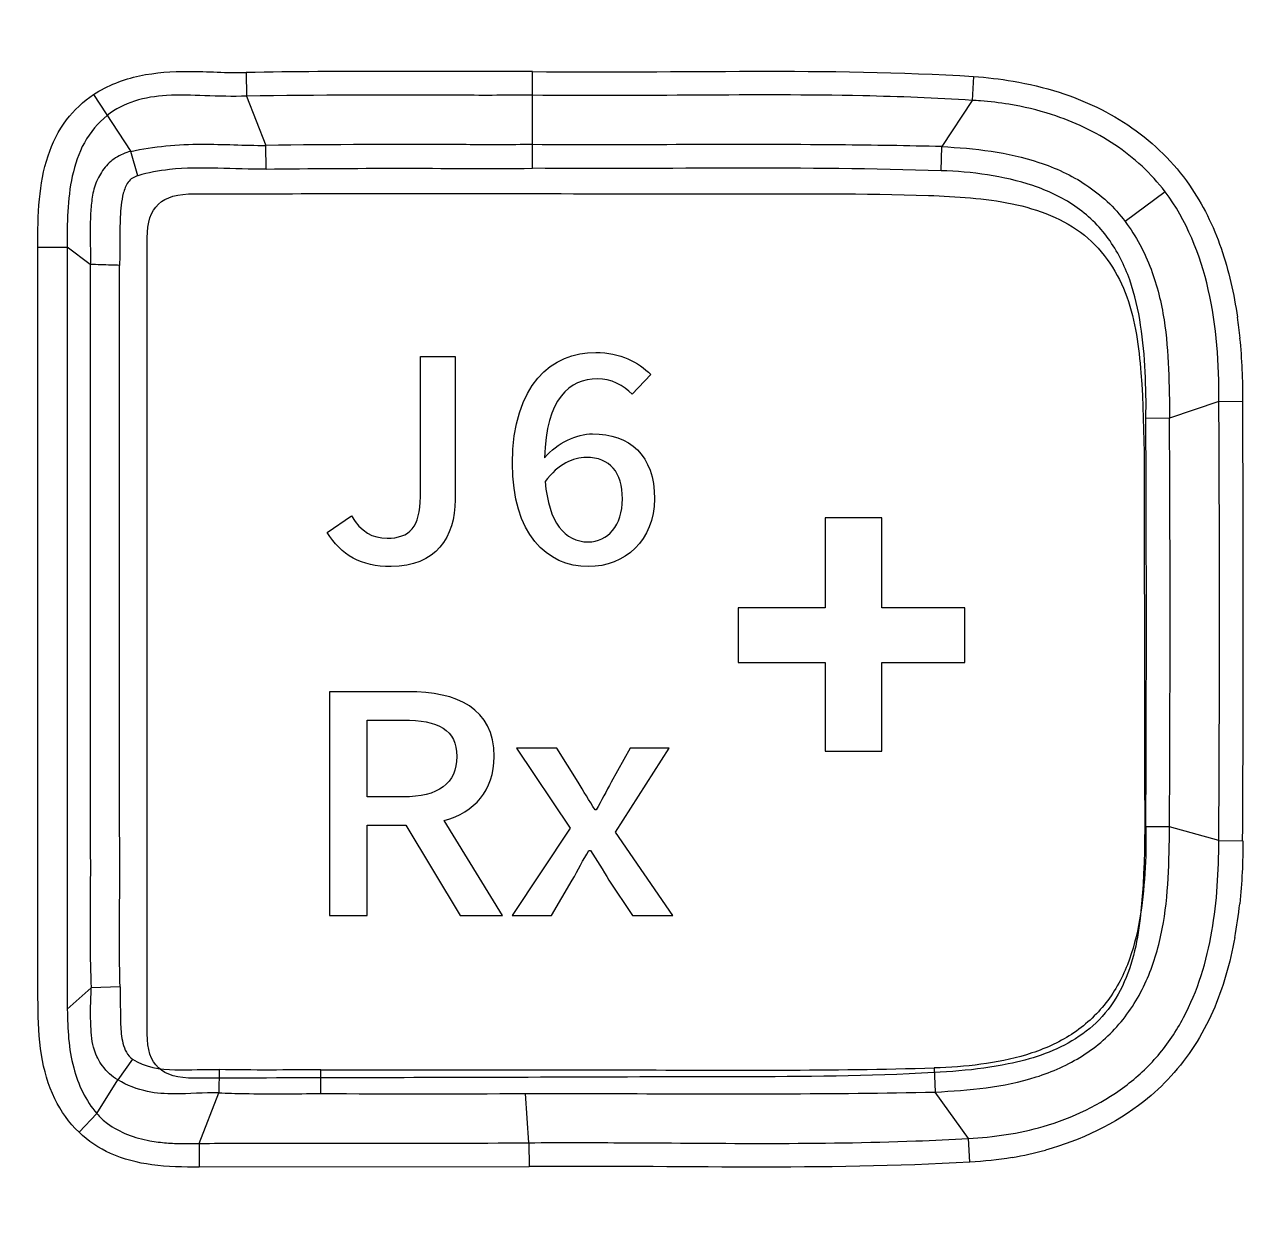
# Model space of a CAD drawing. Header units: millimetres. Extents: x 4086 to 8300, y 123 to 1549.
# Drawn here: x 7001.1 to 7014.09, y 995.59 to 1008.18 of the extents above; entities that cross this region are included whole.
import ezdxf

# ---------------------------------------------------------------- set-up
doc = ezdxf.new("R2010")
doc.units = ezdxf.units.MM
for name, color, linetype in [('00_COMPONENTS', 7, 'Continuous'), ('layer 1', 7, 'Continuous'), ('layer 4', 7, 'Continuous')]:
    doc.layers.add(name, color=color, linetype=linetype)

msp = doc.modelspace()

# ---------------------------------------------------------------- linework, layer by layer
at = {"layer": '00_COMPONENTS', "linetype": 'Continuous'}
for p, q in [((7003.442, 1007.674), (7003.447, 1007.423)), ((7006.475, 1007.433), (7006.476, 1007.684)), ((7011.144, 1007.632), (7011.129, 1007.379)), ((7001.827, 1007.44), (7002.219, 1006.838)), ((7003.447, 1007.422), (7003.651, 1006.902)), ((7006.475, 1006.91), (7006.475, 1007.433)), ((7011.129, 1007.379), (7010.809, 1006.889)), ((7002.296, 1006.58), (7002.219, 1006.838)), ((7003.654, 1006.651), (7003.651, 1006.902)), ((7006.474, 1006.659), (7006.475, 1006.91)), ((7010.801, 1006.633), (7010.809, 1006.889)), ((7013.173, 1006.411), (7012.752, 1006.094)), ((7001.235, 1005.824), (7001.547, 1005.824)), ((7001.791, 1005.64), (7001.547, 1005.824)), ((7013.743, 1004.19), (7013.221, 1004.011)), ((7013.744, 1004.19), (7013.995, 1004.191)), ((7013.221, 1004.011), (7012.97, 1004.01)), ((7013.221, 999.681), (7012.969, 999.682)), ((7013.743, 999.536), (7013.221, 999.681)), ((7013.743, 999.536), (7013.994, 999.535)), ((7001.548, 997.749), (7001.8, 997.978)), ((7002.107, 997.987), (7001.8, 997.978)), ((7002.239, 997.222), (7002.084, 997.001)), ((7003.157, 997.111), (7003.151, 996.864)), ((7004.232, 996.856), (7004.232, 997.107)), ((7010.729, 997.129), (7010.737, 996.873)), ((7001.861, 996.645), (7002.084, 997.001)), ((7002.943, 996.328), (7003.151, 996.864)), ((7006.436, 996.336), (7006.401, 996.856)), ((7011.09, 996.382), (7010.737, 996.873)), ((7001.672, 996.447), (7001.861, 996.645)), ((7002.943, 996.328), (7002.946, 996.078)), ((7006.436, 996.336), (7006.438, 996.084)), ((7011.105, 996.129), (7011.09, 996.382)), ((7006.438, 996.082), (7002.946, 996.078))]:
    msp.add_line(p, q, dxfattribs=at)
for centre, radius, start, end in [((7010.966, 1003.949), 3.434, 85.7935, 87.2922), ((7010.973, 1004.022), 3.36, 80.6515, 85.8086), ((7011.012, 1004.242), 3.137, 72.1977, 80.6988), ((7008.599, 1004.302), 5.397, 5.9394, 8.3094), ((7008.114, 1004.258), 5.883, 359.3484, 5.8738), ((6578.427, 1001.954), 435.322, 359.68181, 0.29428), ((6585.381, 1001.938), 428.62, 359.67875, 0.30116), ((6609.142, 1001.876), 403.833, 359.68877, 0.30271), ((6616.036, 1001.857), 397.19, 359.68607, 0.31066), ((7009.111, 999.39), 4.881, 349.6072, 353.8598), ((7005.301, 1507.365), 510.51, 269.88002, 270.12343), ((7009.561, 1021.658), 25.322, 272.205, 273.4636), ((7010.962, 999.697), 3.567, 279.5405, 285.3509)]:
    msp.add_arc(centre, radius, start, end, dxfattribs=at)
at = {"layer": '00_COMPONENTS', "color": 7, "linetype": 'Continuous'}
msp.add_open_spline([(6896.534, 959.912), (6900.632, 959.912), (6908.829, 959.912), (6921.124, 959.912), (6933.42, 959.912), (6945.715, 959.912), (6958.011, 959.912), (6968.257, 959.912), (6976.454, 959.912), (6982.602, 959.912), (6988.75, 959.912), (6994.896, 959.911), (7001.047, 959.916), (7006.169, 959.924), (7010.262, 959.995), (7013.33, 960.166), (7016.373, 960.607), (7019.316, 961.625), (7021.287, 963.36), (7022.38, 965.093), (7023.177, 966.989), (7023.749, 969.501), (7024.017, 972.564), (7024.091, 975.633), (7024.124, 978.706), (7024.148, 981.781), (7024.163, 985.884), (7024.163, 991.009), (7024.163, 999.205), (7024.163, 1009.448), (7024.163, 1021.743), (7024.163, 1034.038), (7024.163, 1046.334), (7024.163, 1058.629), (7024.163, 1068.871), (7024.163, 1077.069), (7024.163, 1082.195), (7024.148, 1086.298), (7024.123, 1089.37), (7024.091, 1092.442), (7024.016, 1095.513), (7023.749, 1098.58), (7023.065, 1101.589), (7021.682, 1104.381), (7019.314, 1106.445), (7016.387, 1107.468), (7013.342, 1107.911), (7010.265, 1108.082), (7006.166, 1108.153), (7001.045, 1108.16), (6994.897, 1108.165), (6988.75, 1108.164), (6982.602, 1108.165), (6976.454, 1108.165), (6968.257, 1108.165), (6958.011, 1108.165), (6945.715, 1108.165), (6933.42, 1108.165), (6921.124, 1108.165), (6908.829, 1108.165), (6900.632, 1108.165), (6896.534, 1108.165)], degree=3, knots=[0, 0, 0, 0, 0.031258, 0.062515, 0.093773, 0.12503, 0.156288, 0.187546, 0.203174, 0.218804, 0.234431, 0.250064, 0.265681, 0.281339, 0.289127, 0.296905, 0.304752, 0.31255, 0.3203, 0.3242, 0.328112, 0.335929, 0.343723, 0.351535, 0.359344, 0.367155, 0.374992, 0.390635, 0.406242, 0.437497, 0.468755, 0.500012, 0.53127, 0.562527, 0.593784, 0.609382, 0.625053, 0.632872, 0.640675, 0.648485, 0.656303, 0.664103, 0.671927, 0.679731, 0.68745, 0.6952, 0.703045, 0.71088, 0.718683, 0.734311, 0.749937, 0.765568, 0.781197, 0.796825, 0.812455, 0.843712, 0.87497, 0.906227, 0.937485, 0.968742, 1, 1, 1, 1], dxfattribs=at)
at = {"layer": '00_COMPONENTS', "linetype": 'Continuous'}
for points in [[(7006.476, 1007.684), (7008.032, 1007.666), (7009.591, 1007.728), (7011.144, 1007.632)], [(7001.827, 1007.44), (7001.973, 1007.537), (7002.143, 1007.602), (7002.314, 1007.639)], [(7002.314, 1007.639), (7002.483, 1007.675), (7002.657, 1007.686), (7002.829, 1007.686)], [(7002.829, 1007.686), (7003.033, 1007.685), (7003.238, 1007.67), (7003.442, 1007.674)], [(7006.476, 1007.684), (7005.465, 1007.681), (7004.453, 1007.693), (7003.442, 1007.674)], [(7011.144, 1007.632), (7011.285, 1007.622), (7011.425, 1007.606), (7011.564, 1007.582)], [(7011.564, 1007.582), (7011.728, 1007.554), (7011.892, 1007.515), (7012.051, 1007.465)], [(7001.54, 1007.172), (7001.619, 1007.276), (7001.717, 1007.369), (7001.827, 1007.44)], [(7001.344, 1006.79), (7001.389, 1006.926), (7001.453, 1007.058), (7001.54, 1007.172)], [(7001.253, 1006.331), (7001.268, 1006.486), (7001.295, 1006.642), (7001.344, 1006.79)], [(7010.801, 1006.633), (7009.359, 1006.681), (7007.916, 1006.649), (7006.474, 1006.659)], [(7003.654, 1006.651), (7004.594, 1006.665), (7005.534, 1006.656), (7006.474, 1006.659)], [(7001.235, 1005.824), (7001.236, 1005.993), (7001.237, 1006.162), (7001.253, 1006.331)], [(7013.997, 999.535), (7013.997, 999.312), (7013.988, 999.089), (7013.964, 998.868)], [(7001.415, 996.801), (7001.345, 996.947), (7001.3, 997.107), (7001.275, 997.267)], [(7004.232, 997.107), (7003.874, 997.108), (7003.515, 997.102), (7003.157, 997.111)], [(7001.672, 996.447), (7001.565, 996.546), (7001.479, 996.67), (7001.415, 996.801)], [(7002.006, 996.223), (7001.884, 996.278), (7001.768, 996.353), (7001.672, 996.447)], [(7011.09, 996.382), (7011.357, 996.394), (7011.625, 996.434), (7011.882, 996.508)], [(7002.422, 996.357), (7002.481, 996.346), (7002.541, 996.339), (7002.6, 996.334)], [(7002.443, 996.102), (7002.294, 996.122), (7002.144, 996.161), (7002.006, 996.223)], [(7011.553, 996.179), (7011.405, 996.154), (7011.255, 996.138), (7011.105, 996.129)], [(7002.946, 996.078), (7002.778, 996.076), (7002.609, 996.079), (7002.443, 996.102)], [(7011.105, 996.129), (7009.552, 996.041), (7007.993, 996.095), (7006.438, 996.084)]]:
    msp.add_open_spline(points, degree=3, dxfattribs=at)
for points, knots in [([(7012.051, 1007.465), (7012.323, 1007.377), (7012.849, 1007.129), (7013.267, 1006.717), (7013.43, 1006.482)], [0, 0, 0, 0, 0.500198, 1, 1, 1, 1]), ([(7002.6, 1007.43), (7002.485, 1007.423), (7002.261, 1007.39), (7002.055, 1007.287), (7001.971, 1007.219)], [0, 0, 0, 0, 0.513755, 1, 1, 1, 1]), ([(7003.447, 1007.423), (7003.299, 1007.418), (7003.017, 1007.428), (7002.734, 1007.438), (7002.6, 1007.43)], [0, 0, 0, 0, 0.523395, 1, 1, 1, 1]), ([(7006.475, 1007.433), (7006.222, 1007.432), (7005.212, 1007.432), (7004.203, 1007.437), (7003.447, 1007.423)], [0, 0, 0, 0, 0.25072, 1, 1, 1, 1]), ([(7011.129, 1007.379), (7010.744, 1007.404), (7009.193, 1007.463), (7007.641, 1007.418), (7006.475, 1007.433)], [0, 0, 0, 0, 0.248447, 1, 1, 1, 1]), ([(7001.971, 1007.219), (7001.873, 1007.14), (7001.707, 1006.941), (7001.549, 1006.457), (7001.545, 1006.075), (7001.547, 1005.824)], [0, 0, 0, 0, 0.249623, 0.499856, 1, 1, 1, 1]), ([(7013.173, 1006.411), (7013.027, 1006.604), (7012.658, 1006.943), (7012.207, 1007.153), (7011.971, 1007.229)], [0, 0, 0, 0, 0.494409, 1, 1, 1, 1]), ([(7002.219, 1006.838), (7002.19, 1006.833), (7002.136, 1006.811), (7002.059, 1006.771), (7001.989, 1006.72), (7001.933, 1006.653), (7001.886, 1006.58), (7001.835, 1006.476), (7001.805, 1006.333), (7001.793, 1006.161), (7001.788, 1005.987), (7001.792, 1005.814), (7001.795, 1005.698), (7001.791, 1005.64)], [0, 0, 0, 0, 0.062476, 0.125452, 0.187488, 0.249677, 0.31244, 0.374887, 0.499459, 0.624784, 0.74978, 0.874961, 1, 1, 1, 1]), ([(7002.219, 1006.838), (7002.465, 1006.893), (7002.947, 1006.932), (7003.424, 1006.901), (7003.651, 1006.902)], [0, 0, 0, 0, 0.527268, 1, 1, 1, 1]), ([(7006.475, 1006.91), (7006.24, 1006.909), (7005.299, 1006.91), (7004.357, 1006.912), (7003.651, 1006.902)], [0, 0, 0, 0, 0.249376, 1, 1, 1, 1]), ([(7010.809, 1006.889), (7010.447, 1006.898), (7009.002, 1006.921), (7007.557, 1006.904), (7006.475, 1006.91)], [0, 0, 0, 0, 0.250956, 1, 1, 1, 1]), ([(7010.809, 1006.889), (7011.156, 1006.871), (7011.694, 1006.811), (7012.356, 1006.506), (7012.638, 1006.246), (7012.752, 1006.094)], [0, 0, 0, 0, 0.481435, 0.736498, 1, 1, 1, 1]), ([(7003.654, 1006.651), (7003.313, 1006.645), (7002.856, 1006.695), (7002.405, 1006.613), (7002.296, 1006.58)], [0, 0, 0, 0, 0.750634, 1, 1, 1, 1]), ([(7002.296, 1006.58), (7002.276, 1006.574), (7002.236, 1006.559), (7002.188, 1006.514), (7002.16, 1006.456), (7002.133, 1006.375), (7002.117, 1006.269), (7002.105, 1006.099), (7002.105, 1005.886), (7002.105, 1005.716), (7002.101, 1005.631)], [0, 0, 0, 0, 0.062573, 0.124535, 0.187133, 0.249447, 0.374531, 0.499742, 0.749761, 1, 1, 1, 1]), ([(7012.97, 1004.01), (7012.973, 1004.174), (7012.968, 1004.504), (7012.925, 1004.997), (7012.818, 1005.482), (7012.595, 1005.931), (7012.233, 1006.283), (7011.778, 1006.492), (7011.294, 1006.6), (7010.965, 1006.629), (7010.801, 1006.633)], [0, 0, 0, 0, 0.124961, 0.250026, 0.375078, 0.500074, 0.625055, 0.750064, 0.875032, 1, 1, 1, 1]), ([(7013.43, 1006.482), (7013.573, 1006.277), (7013.795, 1005.82), (7013.903, 1005.329), (7013.939, 1005.082)], [0, 0, 0, 0, 0.500053, 1, 1, 1, 1]), ([(7013.744, 1004.19), (7013.743, 1004.587), (7013.699, 1005.364), (7013.4, 1006.109), (7013.173, 1006.411)], [0, 0, 0, 0, 0.512578, 1, 1, 1, 1]), ([(7012.752, 1006.094), (7012.866, 1005.941), (7013.045, 1005.603), (7013.215, 1004.895), (7013.216, 1004.359), (7013.221, 1004.011)], [0, 0, 0, 0, 0.264083, 0.519233, 1, 1, 1, 1]), ([(7001.275, 997.267), (7001.247, 997.444), (7001.235, 997.803), (7001.234, 998.515), (7001.236, 999.406), (7001.235, 1000.475), (7001.235, 1001.545), (7001.235, 1002.615), (7001.235, 1004.041), (7001.235, 1005.111), (7001.235, 1005.824)], [0, 0, 0, 0, 0.06299, 0.125244, 0.249991, 0.374982, 0.499983, 0.624987, 0.749991, 1, 1, 1, 1]), ([(7001.547, 1005.824), (7001.547, 1004.477), (7001.547, 1002.455), (7001.546, 1000.097), (7001.548, 998.753), (7001.544, 998.082), (7001.548, 997.749)], [0, 0, 0, 0, 0.500658, 0.750965, 0.876088, 1, 1, 1, 1]), ([(7001.79, 1005.64), (7001.79, 1005.003), (7001.79, 1003.729), (7001.791, 1002.136), (7001.791, 1000.861), (7001.79, 999.905), (7001.794, 998.944), (7001.786, 998.301), (7001.801, 997.978)], [0, 0, 0, 0, 0.249481, 0.498968, 0.62371, 0.748487, 0.873292, 1, 1, 1, 1]), ([(7002.101, 1005.631), (7002.072, 1005.632), (7001.968, 1005.634), (7001.865, 1005.639), (7001.791, 1005.64)], [0, 0, 0, 0, 0.283551, 1, 1, 1, 1]), ([(7002.107, 997.987), (7002.098, 998.307), (7002.105, 998.946), (7002.101, 999.902), (7002.102, 1000.857), (7002.102, 1002.13), (7002.101, 1003.722), (7002.102, 1004.995), (7002.102, 1005.631)], [0, 0, 0, 0, 0.125616, 0.250604, 0.375517, 0.500428, 0.75021, 1, 1, 1, 1]), ([(7012.969, 999.682), (7012.973, 999.518), (7012.965, 999.188), (7012.915, 998.696), (7012.794, 998.214), (7012.55, 997.776), (7012.17, 997.444), (7011.709, 997.252), (7011.223, 997.157), (7010.894, 997.131), (7010.729, 997.129)], [0, 0, 0, 0, 0.124955, 0.250014, 0.375079, 0.500047, 0.62503, 0.750066, 0.87504, 1, 1, 1, 1]), ([(7010.737, 996.873), (7011.097, 996.89), (7011.645, 996.94), (7012.314, 997.234), (7012.729, 997.598), (7013.008, 998.072), (7013.209, 998.773), (7013.216, 999.32), (7013.221, 999.681)], [0, 0, 0, 0, 0.249564, 0.374714, 0.499795, 0.624895, 0.750064, 1, 1, 1, 1]), ([(7011.882, 996.508), (7012.19, 996.597), (7012.638, 996.809), (7013.113, 997.249), (7013.472, 997.788), (7013.707, 998.572), (7013.741, 999.215), (7013.743, 999.536)], [0, 0, 0, 0, 0.249587, 0.374886, 0.500144, 0.749949, 1, 1, 1, 1]), ([(7013.912, 998.509), (7013.862, 998.241), (7013.716, 997.711), (7013.419, 997.241), (7013.235, 997.04)], [0, 0, 0, 0, 0.500176, 1, 1, 1, 1]), ([(7002.084, 997.001), (7002.018, 997.035), (7001.918, 997.135), (7001.813, 997.334), (7001.796, 997.558), (7001.792, 997.778), (7001.801, 997.914), (7001.8, 997.978)], [0, 0, 0, 0, 0.207157, 0.380409, 0.620713, 0.822072, 1, 1, 1, 1]), ([(7002.107, 997.987), (7002.111, 997.854), (7002.106, 997.652), (7002.124, 997.392), (7002.184, 997.257), (7002.239, 997.222)], [0, 0, 0, 0, 0.503038, 0.75437, 1, 1, 1, 1]), ([(7001.548, 997.749), (7001.55, 997.541), (7001.572, 997.15), (7001.741, 996.78), (7001.861, 996.645)], [0, 0, 0, 0, 0.534354, 1, 1, 1, 1]), ([(7002.239, 997.222), (7002.366, 997.134), (7002.697, 997.092), (7003.001, 997.116), (7003.157, 997.111)], [0, 0, 0, 0, 0.496576, 1, 1, 1, 1]), ([(7004.232, 997.107), (7005.315, 997.106), (7007.48, 997.113), (7009.646, 997.097), (7010.729, 997.129)], [0, 0, 0, 0, 0.499683, 1, 1, 1, 1]), ([(7003.151, 996.864), (7002.994, 996.868), (7002.744, 996.843), (7002.379, 996.866), (7002.181, 996.943), (7002.084, 997.001)], [0, 0, 0, 0, 0.429659, 0.690363, 1, 1, 1, 1]), ([(7013.235, 997.04), (7013.148, 996.944), (7012.766, 996.59), (7012.28, 996.361), (7011.906, 996.257)], [0, 0, 0, 0, 0.251051, 1, 1, 1, 1]), ([(7003.151, 996.864), (7003.242, 996.86), (7003.602, 996.851), (7003.963, 996.856), (7004.232, 996.856)], [0, 0, 0, 0, 0.252541, 1, 1, 1, 1]), ([(7006.401, 996.856), (7006.761, 996.857), (7008.206, 996.855), (7009.652, 996.849), (7010.737, 996.873)], [0, 0, 0, 0, 0.249246, 1, 1, 1, 1]), ([(7001.861, 996.645), (7001.894, 996.606), (7002.052, 996.46), (7002.263, 996.386), (7002.422, 996.357)], [0, 0, 0, 0, 0.240384, 1, 1, 1, 1]), ([(7002.6, 996.334), (7002.628, 996.332), (7002.742, 996.325), (7002.856, 996.325), (7002.943, 996.328)], [0, 0, 0, 0, 0.244319, 1, 1, 1, 1]), ([(7002.943, 996.327), (7003.235, 996.334), (7003.819, 996.33), (7004.983, 996.333), (7005.855, 996.33), (7006.436, 996.335)], [0, 0, 0, 0, 0.251387, 0.501242, 1, 1, 1, 1]), ([(7006.436, 996.336), (7006.779, 996.338), (7008.145, 996.336), (7009.513, 996.315), (7010.535, 996.355)], [0, 0, 0, 0, 0.251207, 1, 1, 1, 1])]:
    msp.add_open_spline(points, degree=3, knots=knots, dxfattribs=at)
at = {"layer": 'layer 1', "color": 49}
msp.add_open_spline([(6982.065, 1106.132), (6982.065, 1106.132), (6982.065, 961.632), (6982.065, 961.632), (6982.065, 961.632), (6982.065, 961.632), (6988.219, 961.632), (6988.219, 961.632), (6988.219, 961.632), (6992.808, 961.632), (6997.396, 961.631), (7001.985, 961.639), (7001.985, 961.639), (7004.264, 961.643), (7006.542, 961.649), (7008.82, 961.697), (7008.82, 961.697), (7010.628, 961.736), (7012.443, 961.801), (7014.235, 962.06), (7014.235, 962.06), (7015.941, 962.307), (7017.943, 962.825), (7019.258, 963.998), (7019.258, 963.998), (7020.536, 965.138), (7021.24, 966.945), (7021.601, 968.579), (7021.601, 968.579), (7021.878, 969.83), (7021.993, 971.113), (7022.07, 972.39), (7022.07, 972.39), (7022.209, 974.696), (7022.224, 977.008), (7022.235, 979.319), (7022.235, 979.319), (7022.26, 984.39), (7022.265, 989.461), (7022.265, 994.533), (7022.265, 994.533), (7022.265, 994.533), (7022.265, 1073.231), (7022.265, 1073.231), (7022.265, 1073.231), (7022.265, 1078.303), (7022.26, 1083.374), (7022.235, 1088.445), (7022.235, 1088.445), (7022.224, 1090.756), (7022.209, 1093.068), (7022.07, 1095.374), (7022.07, 1095.374), (7021.993, 1096.651), (7021.878, 1097.934), (7021.601, 1099.185), (7021.601, 1099.185), (7021.24, 1100.819), (7020.536, 1102.626), (7019.258, 1103.766), (7019.258, 1103.766), (7017.943, 1104.939), (7015.941, 1105.457), (7014.235, 1105.704), (7014.235, 1105.704), (7013.342, 1105.833), (7012.441, 1105.906), (7011.541, 1105.96), (7011.541, 1105.96), (7009.183, 1106.101), (7006.819, 1106.111), (7004.458, 1106.118), (7004.458, 1106.118), (6999.045, 1106.133), (6993.632, 1106.132), (6988.219, 1106.132), (6988.219, 1106.132), (6988.219, 1106.132), (6982.065, 1106.132), (6982.065, 1106.132)], degree=3, knots=[0, 0, 0, 0, 0.047619, 0.047619, 0.047619, 0.047619, 0.095238, 0.095238, 0.095238, 0.095238, 0.142857, 0.142857, 0.142857, 0.142857, 0.190476, 0.190476, 0.190476, 0.190476, 0.238095, 0.238095, 0.238095, 0.238095, 0.285714, 0.285714, 0.285714, 0.285714, 0.333333, 0.333333, 0.333333, 0.333333, 0.380952, 0.380952, 0.380952, 0.380952, 0.428571, 0.428571, 0.428571, 0.428571, 0.47619, 0.47619, 0.47619, 0.47619, 0.52381, 0.52381, 0.52381, 0.52381, 0.571429, 0.571429, 0.571429, 0.571429, 0.619048, 0.619048, 0.619048, 0.619048, 0.666667, 0.666667, 0.666667, 0.666667, 0.714286, 0.714286, 0.714286, 0.714286, 0.761905, 0.761905, 0.761905, 0.761905, 0.809524, 0.809524, 0.809524, 0.809524, 0.857143, 0.857143, 0.857143, 0.857143, 0.904762, 0.904762, 0.904762, 0.904762, 1, 1, 1, 1], dxfattribs=at)
at = {"layer": 'layer 4'}
for points, knots in [([(7012.918, 1004.491), (7012.893, 1004.764), (7012.862, 1005.038), (7012.768, 1005.297), (7012.768, 1005.297), (7012.677, 1005.546), (7012.528, 1005.781), (7012.318, 1005.95), (7012.318, 1005.95), (7012.105, 1006.122), (7011.83, 1006.225), (7011.552, 1006.284), (7011.552, 1006.284), (7011.261, 1006.345), (7010.967, 1006.358), (7010.667, 1006.372), (7010.667, 1006.372), (7009.98, 1006.396), (7009.292, 1006.387), (7008.604, 1006.388), (7008.604, 1006.388), (7007.212, 1006.391), (7005.82, 1006.391), (7004.428, 1006.391), (7004.428, 1006.391), (7003.85, 1006.39), (7003.472, 1006.39), (7002.894, 1006.39), (7002.894, 1006.39), (7002.541, 1006.389), (7002.395, 1006.252), (7002.395, 1005.921), (7002.395, 1005.921), (7002.395, 1003.11), (7002.395, 1000.299), (7002.395, 997.488), (7002.395, 997.488), (7002.395, 997.157), (7002.542, 997.019), (7002.896, 997.02), (7002.896, 997.02), (7004.096, 997.022), (7005.097, 997.025), (7006.297, 997.028), (7006.297, 997.028), (7006.998, 997.03), (7007.698, 997.033), (7008.398, 997.034), (7008.398, 997.034), (7009.086, 997.035), (7009.775, 997.034), (7010.462, 997.065), (7010.462, 997.065), (7010.814, 997.082), (7011.168, 997.098), (7011.513, 997.17), (7011.513, 997.17), (7011.749, 997.218), (7011.98, 997.293), (7012.186, 997.414), (7012.186, 997.414), (7012.293, 997.476), (7012.391, 997.552), (7012.475, 997.639), (7012.475, 997.639), (7012.565, 997.732), (7012.639, 997.838), (7012.698, 997.95), (7012.698, 997.95), (7012.822, 998.186), (7012.879, 998.45), (7012.909, 998.71), (7012.909, 998.71), (7012.98, 999.344), (7012.951, 999.982), (7012.954, 1000.617), (7012.954, 1000.617), (7012.956, 1001.269), (7012.954, 1001.921), (7012.952, 1002.573), (7012.952, 1002.573), (7012.95, 1003.212), (7012.963, 1003.853), (7012.918, 1004.491)], [0, 0, 0, 0, 0.045455, 0.045455, 0.045455, 0.045455, 0.090909, 0.090909, 0.090909, 0.090909, 0.136364, 0.136364, 0.136364, 0.136364, 0.181818, 0.181818, 0.181818, 0.181818, 0.227273, 0.227273, 0.227273, 0.227273, 0.272727, 0.272727, 0.272727, 0.272727, 0.318182, 0.318182, 0.318182, 0.318182, 0.363636, 0.363636, 0.363636, 0.363636, 0.409091, 0.409091, 0.409091, 0.409091, 0.454545, 0.454545, 0.454545, 0.454545, 0.5, 0.5, 0.5, 0.5, 0.545455, 0.545455, 0.545455, 0.545455, 0.590909, 0.590909, 0.590909, 0.590909, 0.636364, 0.636364, 0.636364, 0.636364, 0.681818, 0.681818, 0.681818, 0.681818, 0.727273, 0.727273, 0.727273, 0.727273, 0.772727, 0.772727, 0.772727, 0.772727, 0.818182, 0.818182, 0.818182, 0.818182, 0.863636, 0.863636, 0.863636, 0.863636, 0.909091, 0.909091, 0.909091, 0.909091, 1, 1, 1, 1]), ([(7004.976, 1002.439), (7005.452, 1002.439), (7005.655, 1002.755), (7005.655, 1003.147), (7005.655, 1003.147), (7005.655, 1003.147), (7005.655, 1004.667), (7005.655, 1004.667), (7005.655, 1004.667), (7005.655, 1004.667), (7005.287, 1004.667), (7005.287, 1004.667), (7005.287, 1004.667), (7005.287, 1004.667), (7005.287, 1003.18), (7005.287, 1003.18), (7005.287, 1003.18), (7005.287, 1002.859), (7005.17, 1002.74), (7004.935, 1002.74), (7004.935, 1002.74), (7004.782, 1002.74), (7004.655, 1002.808), (7004.557, 1002.978), (7004.557, 1002.978), (7004.557, 1002.978), (7004.3, 1002.802), (7004.3, 1002.802), (7004.3, 1002.802), (7004.446, 1002.561), (7004.662, 1002.439), (7004.976, 1002.439)], [0, 0, 0, 0, 0.111111, 0.111111, 0.111111, 0.111111, 0.222222, 0.222222, 0.222222, 0.222222, 0.333333, 0.333333, 0.333333, 0.333333, 0.444444, 0.444444, 0.444444, 0.444444, 0.555556, 0.555556, 0.555556, 0.555556, 0.666667, 0.666667, 0.666667, 0.666667, 0.777778, 0.777778, 0.777778, 0.777778, 1, 1, 1, 1]), ([(7007.729, 1004.474), (7007.595, 1004.604), (7007.405, 1004.709), (7007.144, 1004.709), (7007.144, 1004.709), (7006.684, 1004.709), (7006.262, 1004.372), (7006.262, 1003.531), (7006.262, 1003.531), (7006.262, 1002.787), (7006.624, 1002.439), (7007.068, 1002.439), (7007.068, 1002.439), (7007.449, 1002.439), (7007.767, 1002.722), (7007.767, 1003.156), (7007.767, 1003.156), (7007.767, 1003.62), (7007.503, 1003.846), (7007.109, 1003.846), (7007.109, 1003.846), (7006.941, 1003.846), (7006.738, 1003.751), (7006.602, 1003.593), (7006.602, 1003.593), (7006.617, 1004.218), (7006.865, 1004.429), (7007.163, 1004.429), (7007.163, 1004.429), (7007.3, 1004.429), (7007.443, 1004.361), (7007.529, 1004.265), (7007.529, 1004.265), (7007.529, 1004.265), (7007.729, 1004.474), (7007.729, 1004.474)], [0, 0, 0, 0, 0.1, 0.1, 0.1, 0.1, 0.2, 0.2, 0.2, 0.2, 0.3, 0.3, 0.3, 0.3, 0.4, 0.4, 0.4, 0.4, 0.5, 0.5, 0.5, 0.5, 0.6, 0.6, 0.6, 0.6, 0.7, 0.7, 0.7, 0.7, 0.8, 0.8, 0.8, 0.8, 1, 1, 1, 1]), ([(7007.065, 1002.701), (7006.814, 1002.701), (7006.646, 1002.906), (7006.608, 1003.34), (7006.608, 1003.34), (7006.748, 1003.528), (7006.906, 1003.596), (7007.043, 1003.596), (7007.043, 1003.596), (7007.294, 1003.596), (7007.427, 1003.439), (7007.427, 1003.156), (7007.427, 1003.156), (7007.427, 1002.874), (7007.268, 1002.701), (7007.065, 1002.701)], [0, 0, 0, 0, 0.2, 0.2, 0.2, 0.2, 0.4, 0.4, 0.4, 0.4, 0.6, 0.6, 0.6, 0.6, 1, 1, 1, 1]), ([(7009.575, 1001.425), (7009.575, 1001.425), (7008.652, 1001.425), (7008.652, 1001.425), (7008.652, 1001.425), (7008.652, 1001.425), (7008.652, 1002.001), (7008.652, 1002.001), (7008.652, 1002.001), (7008.652, 1002.001), (7009.575, 1002.001), (7009.575, 1002.001), (7009.575, 1002.001), (7009.575, 1002.001), (7009.575, 1002.957), (7009.575, 1002.957), (7009.575, 1002.957), (7009.575, 1002.957), (7010.172, 1002.957), (7010.172, 1002.957), (7010.172, 1002.957), (7010.172, 1002.957), (7010.172, 1002.001), (7010.172, 1002.001), (7010.172, 1002.001), (7010.172, 1002.001), (7011.052, 1002.001), (7011.052, 1002.001), (7011.052, 1002.001), (7011.052, 1002.001), (7011.052, 1001.425), (7011.052, 1001.425), (7011.052, 1001.425), (7011.052, 1001.425), (7010.172, 1001.425), (7010.172, 1001.425), (7010.172, 1001.425), (7010.172, 1001.425), (7010.172, 1000.485), (7010.172, 1000.485), (7010.172, 1000.485), (7010.172, 1000.485), (7009.575, 1000.485), (7009.575, 1000.485), (7009.575, 1000.485), (7009.575, 1000.485), (7009.575, 1001.425), (7009.575, 1001.425)], [0, 0, 0, 0, 0.076923, 0.076923, 0.076923, 0.076923, 0.153846, 0.153846, 0.153846, 0.153846, 0.230769, 0.230769, 0.230769, 0.230769, 0.307692, 0.307692, 0.307692, 0.307692, 0.384615, 0.384615, 0.384615, 0.384615, 0.461538, 0.461538, 0.461538, 0.461538, 0.538462, 0.538462, 0.538462, 0.538462, 0.615385, 0.615385, 0.615385, 0.615385, 0.692308, 0.692308, 0.692308, 0.692308, 0.769231, 0.769231, 0.769231, 0.769231, 0.846154, 0.846154, 0.846154, 0.846154, 1, 1, 1, 1]), ([(7006.158, 998.743), (7006.158, 998.743), (7005.707, 998.743), (7005.707, 998.743), (7005.707, 998.743), (7005.707, 998.743), (7005.133, 999.699), (7005.133, 999.699), (7005.133, 999.699), (7005.133, 999.699), (7004.724, 999.699), (7004.724, 999.699), (7004.724, 999.699), (7004.724, 999.699), (7004.724, 998.743), (7004.724, 998.743), (7004.724, 998.743), (7004.724, 998.743), (7004.325, 998.743), (7004.325, 998.743), (7004.325, 998.743), (7004.325, 998.743), (7004.325, 1001.114), (7004.325, 1001.114), (7004.325, 1001.114), (7004.325, 1001.114), (7005.154, 1001.114), (7005.154, 1001.114), (7005.154, 1001.114), (7005.676, 1001.114), (7006.068, 1000.94), (7006.068, 1000.428), (7006.068, 1000.428), (7006.068, 1000.06), (7005.859, 999.841), (7005.539, 999.748), (7005.539, 999.748), (7005.539, 999.748), (7006.158, 998.743), (7006.158, 998.743)], [0, 0, 0, 0, 0.090909, 0.090909, 0.090909, 0.090909, 0.181818, 0.181818, 0.181818, 0.181818, 0.272727, 0.272727, 0.272727, 0.272727, 0.363636, 0.363636, 0.363636, 0.363636, 0.454545, 0.454545, 0.454545, 0.454545, 0.545455, 0.545455, 0.545455, 0.545455, 0.636364, 0.636364, 0.636364, 0.636364, 0.727273, 0.727273, 0.727273, 0.727273, 0.818182, 0.818182, 0.818182, 0.818182, 1, 1, 1, 1]), ([(7004.724, 1000.814), (7004.724, 1000.814), (7004.724, 999.999), (7004.724, 999.999), (7004.724, 999.999), (7004.724, 999.999), (7005.105, 999.999), (7005.105, 999.999), (7005.105, 999.999), (7005.473, 999.999), (7005.673, 1000.141), (7005.673, 1000.428), (7005.673, 1000.428), (7005.673, 1000.714), (7005.473, 1000.814), (7005.105, 1000.814), (7005.105, 1000.814), (7005.105, 1000.814), (7004.724, 1000.814), (7004.724, 1000.814)], [0, 0, 0, 0, 0.166667, 0.166667, 0.166667, 0.166667, 0.333333, 0.333333, 0.333333, 0.333333, 0.5, 0.5, 0.5, 0.5, 0.666667, 0.666667, 0.666667, 0.666667, 1, 1, 1, 1]), ([(7006.259, 998.743), (7006.259, 998.743), (7006.872, 999.667), (7006.872, 999.667), (7006.872, 999.667), (7006.872, 999.667), (7006.304, 1000.515), (7006.304, 1000.515), (7006.304, 1000.515), (7006.304, 1000.515), (7006.731, 1000.515), (7006.731, 1000.515), (7006.731, 1000.515), (7006.731, 1000.515), (7006.958, 1000.157), (7006.958, 1000.157), (7006.958, 1000.157), (7007.013, 1000.06), (7007.075, 999.96), (7007.137, 999.861), (7007.137, 999.861), (7007.137, 999.861), (7007.15, 999.861), (7007.15, 999.861), (7007.15, 999.861), (7007.202, 999.96), (7007.257, 1000.06), (7007.309, 1000.157), (7007.309, 1000.157), (7007.309, 1000.157), (7007.508, 1000.515), (7007.508, 1000.515), (7007.508, 1000.515), (7007.508, 1000.515), (7007.921, 1000.515), (7007.921, 1000.515), (7007.921, 1000.515), (7007.921, 1000.515), (7007.353, 999.625), (7007.353, 999.625), (7007.353, 999.625), (7007.353, 999.625), (7007.962, 998.743), (7007.962, 998.743), (7007.962, 998.743), (7007.962, 998.743), (7007.532, 998.743), (7007.532, 998.743), (7007.532, 998.743), (7007.532, 998.743), (7007.284, 999.116), (7007.284, 999.116), (7007.284, 999.116), (7007.223, 999.223), (7007.157, 999.332), (7007.088, 999.432), (7007.088, 999.432), (7007.088, 999.432), (7007.071, 999.432), (7007.071, 999.432), (7007.071, 999.432), (7007.013, 999.332), (7006.954, 999.226), (7006.896, 999.116), (7006.896, 999.116), (7006.896, 999.116), (7006.676, 998.743), (7006.676, 998.743), (7006.676, 998.743), (7006.676, 998.743), (7006.259, 998.743), (7006.259, 998.743)], [0, 0, 0, 0, 0.052632, 0.052632, 0.052632, 0.052632, 0.105263, 0.105263, 0.105263, 0.105263, 0.157895, 0.157895, 0.157895, 0.157895, 0.210526, 0.210526, 0.210526, 0.210526, 0.263158, 0.263158, 0.263158, 0.263158, 0.315789, 0.315789, 0.315789, 0.315789, 0.368421, 0.368421, 0.368421, 0.368421, 0.421053, 0.421053, 0.421053, 0.421053, 0.473684, 0.473684, 0.473684, 0.473684, 0.526316, 0.526316, 0.526316, 0.526316, 0.578947, 0.578947, 0.578947, 0.578947, 0.631579, 0.631579, 0.631579, 0.631579, 0.684211, 0.684211, 0.684211, 0.684211, 0.736842, 0.736842, 0.736842, 0.736842, 0.789474, 0.789474, 0.789474, 0.789474, 0.842105, 0.842105, 0.842105, 0.842105, 0.894737, 0.894737, 0.894737, 0.894737, 1, 1, 1, 1])]:
    msp.add_open_spline(points, degree=3, knots=knots, dxfattribs=at)

doc.saveas('drawing.dxf')
